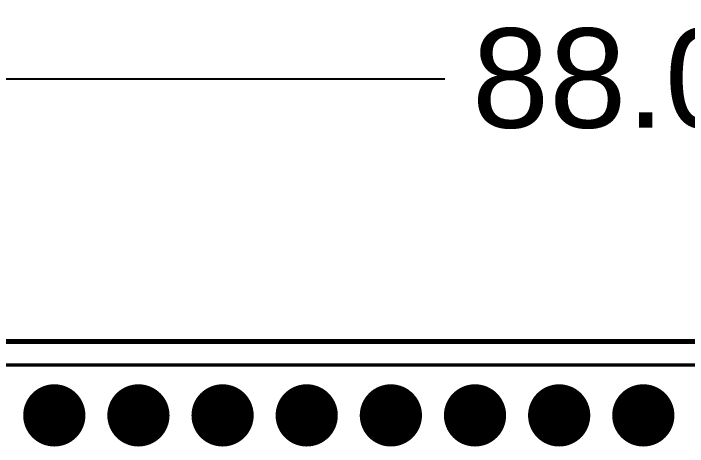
# Model space of a CAD drawing. Extents: x -12 to 107, y 8 to 106.
# Drawn here: x 25.92 to 46.26, y 81.33 to 94.4 of the extents above; entities that cross this region are included whole.
import ezdxf

# ---------------------------------------------------------------- set-up
doc = ezdxf.new("R2010")
doc.units = 0
doc.header["$MEASUREMENT"] = 0
doc.layers.get('0').update_dxf_attribs({"linetype": 'CONTINUOUS'})
doc.layers.get('Defpoints').update_dxf_attribs({"linetype": 'CONTINUOUS'})
doc.layers.add('SILK_TOP_ART', color=251, linetype='CONTINUOUS', true_color=0x636466)
doc.layers.add('SOLDER_TOP_ART', color=18, linetype='CONTINUOUS', true_color=0x000000)
doc.styles.get("Standard").update_dxf_attribs({"font": 'arial.ttf'})
doc.dimstyles.get("Standard").update_dxf_attribs({"dimtxt": 3, "dimasz": 3, "dimexe": 0.18, "dimexo": 0, "dimgap": 1, "dimtad": 0, "dimtih": 1, "dimtoh": 1, "dimzin": 0, "dimdsep": 46, "dimtxsty": 'Standard', "dimcen": 0.09, "dimadec": 0, "dimazin": 0, "dimtfac": 1, "dimtofl": 0, "dimtmove": 2, "dimatfit": 3, "dimfxl": 1, "dimtolj": 1, "dimtzin": 0, "dimarcsym": 0})

# ---------------------------------------------------------------- blocks, each defined once
blk = doc.blocks.new('ROUND_216')
at = {"const_width": 0.0762}
blk.add_lwpolyline([(-0.0381, 0, 1), (0.0381, 0, 1)], format="xyb", close=True, dxfattribs=at)
blk = doc.blocks.new('ROUND_345')
at = {"const_width": 0.939}
blk.add_lwpolyline([(-0.4695, 0, 1), (0.4695, 0, 1)], format="xyb", close=True, dxfattribs=at)
blk = doc.blocks.new('*D166')
at = {"color": 0, "linetype": 'Continuous', "lineweight": -2, "transparency": 16777216}
for p, q in [((1, 82.462), (1, 92.608)), ((89, 82.462), (89, 92.608)), ((4, 92.428), (38.941, 92.428)), ((86, 92.428), (51.059, 92.428))]:
    blk.add_line(p, q, dxfattribs=at)
at = {"color": 0, "linetype": 'Continuous', "transparency": 16777216}
for points in [[(4, 92.928), (4, 91.928), (1, 92.428)], [(86, 92.928), (86, 91.928), (89, 92.428)]]:
    blk.add_solid(points, dxfattribs=at)
at = {"layer": 'Defpoints', "color": 0, "linetype": 'Continuous', "transparency": 16777216}
for p in [(89, 92.428), (1, 82.462), (89, 82.462)]:
    blk.add_point(p, dxfattribs=at)
at = {"color": 0, "linetype": 'Continuous', "transparency": 16777216, "insert": (45, 92.428), "char_height": 3, "attachment_point": 5}
blk.add_mtext('\\A1;88.00', dxfattribs=at)

msp = doc.modelspace()

# ---------------------------------------------------------------- linework, layer by layer
at = {"layer": 'SILK_TOP_ART'}
for points, const_width in [([(35, 84.5), (3, 84.5)], 0.1524), ([(87, 84.5), (35, 84.5)], 0.1524), ([(7.338, 83.794), (59.662, 83.794)], 0.1016)]:
    msp.add_lwpolyline(points, dxfattribs=dict(at, const_width=const_width))
at = {"layer": 'SOLDER_TOP_ART', "const_width": 0.1524}
for points in [[(35, 84.5), (3, 84.5)], [(87, 84.5), (35, 84.5)]]:
    msp.add_lwpolyline(points, dxfattribs=at)

# ---------------------------------------------------------------- block references
at = {"layer": 'SILK_TOP_ART'}
msp.add_blockref('ROUND_216', (35, 84.5), dxfattribs=at)
msp.add_blockref('ROUND_216', (35, 84.5), dxfattribs=at)
at = {"layer": 'SOLDER_TOP_ART'}
for name, p in [('ROUND_216', (35, 84.5)), ('ROUND_216', (35, 84.5)), ('ROUND_345', (27.15, 82.27)), ('ROUND_345', (29.69, 82.27)), ('ROUND_345', (32.23, 82.27)), ('ROUND_345', (34.77, 82.27)), ('ROUND_345', (37.31, 82.27)), ('ROUND_345', (39.85, 82.27)), ('ROUND_345', (42.39, 82.27)), ('ROUND_345', (44.93, 82.27))]:
    msp.add_blockref(name, p, dxfattribs=at)

# ---------------------------------------------------------------- dimensions: what is measured, and where the dimension line sits
at = {"linetype": 'Continuous'}
dim = msp.add_linear_dim(base=(89, 92.428403), p1=(1, 82.4619), p2=(89, 82.4619), dimstyle='Standard', dxfattribs=at)
dim.commit()
dim.dimension.update_dxf_attribs({"geometry": '*D166', "text_midpoint": (45, 92.428403)})

doc.saveas('drawing.dxf')
